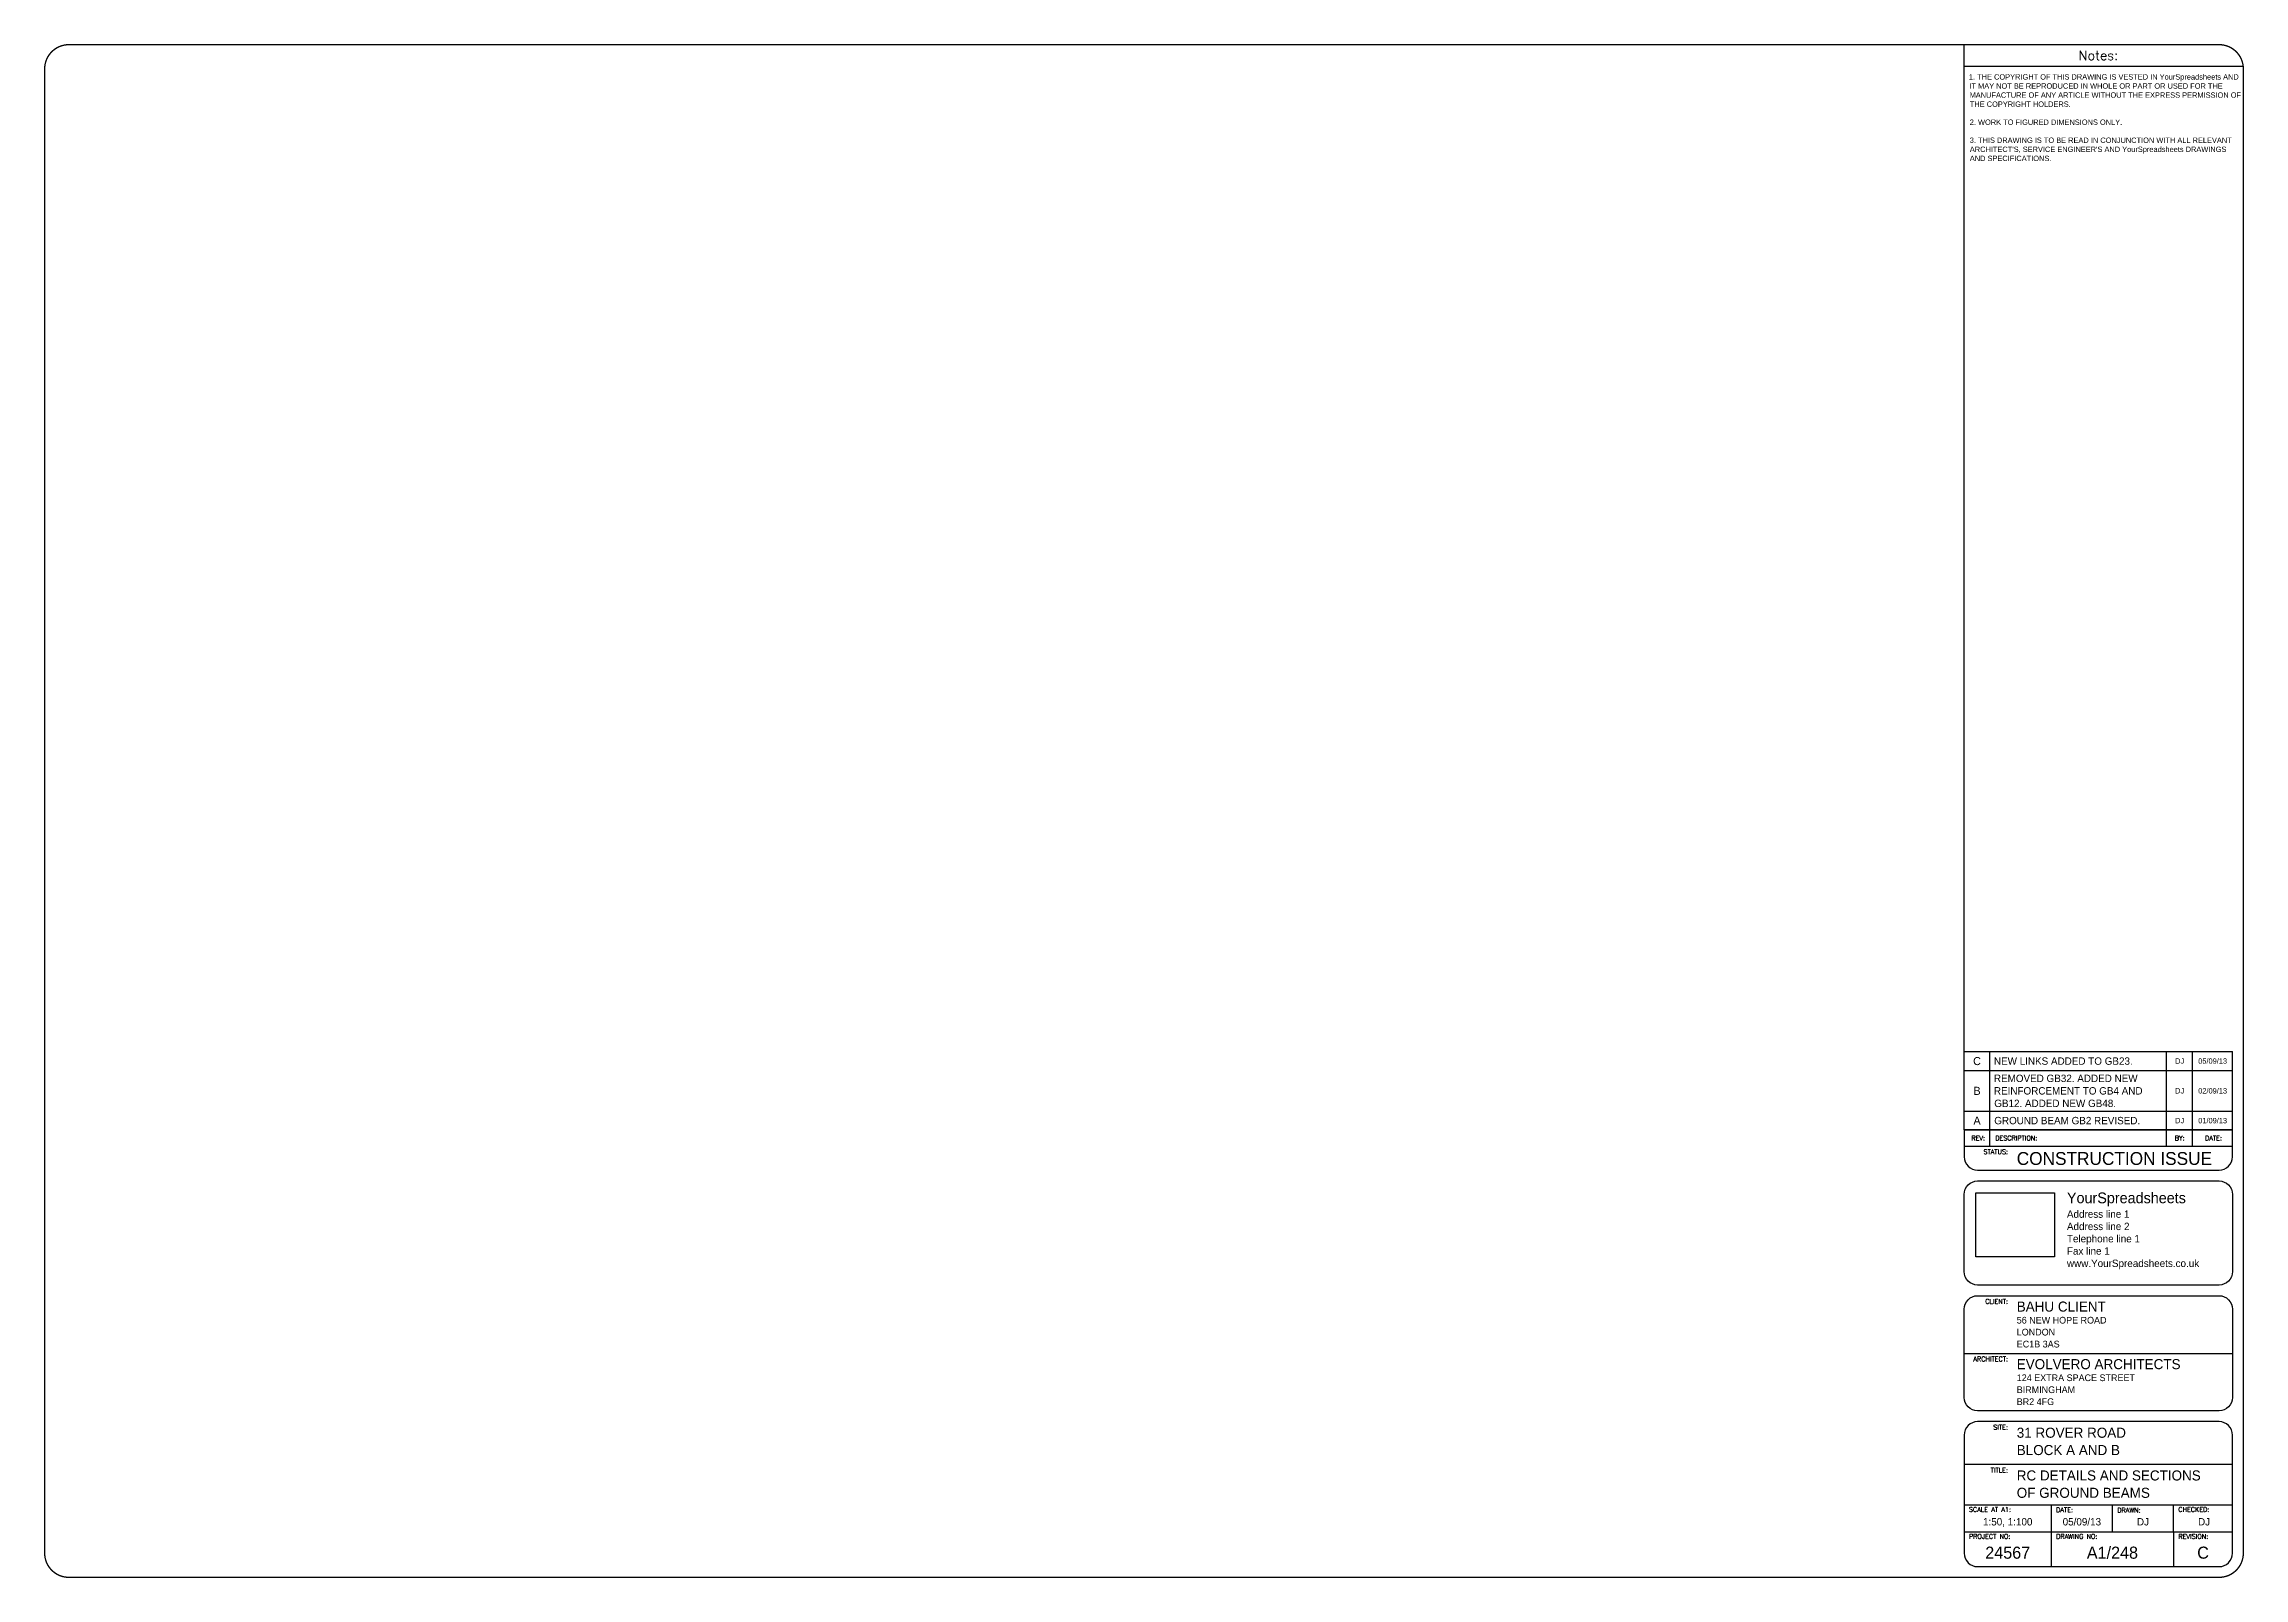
# Paper-space layout 'A1' of a CAD drawing. Extents: x 0 to 819, y 0 to 571.
import ezdxf
from ezdxf.enums import TextEntityAlignment as Align

# ---------------------------------------------------------------- set-up
doc = ezdxf.new("R2010")
doc.units = 0
doc.layers.get('0').update_dxf_attribs({"linetype": 'CONTINUOUS'})
for name, color, linetype in [('YS-TEXT-LARGE', 250, 'CONTINUOUS'), ('YS-TEXT-MEDIUM', 6, 'CONTINUOUS'), ('YS-TEXT-SMALL', 2, 'CONTINUOUS'), ('YS-TITLEBLOCK-BORDERS', 154, 'CONTINUOUS'), ('YS-TITLEBLOCK-TEXT-NONEDITABLE', 154, 'CONTINUOUS')]:
    doc.layers.add(name, color=color, linetype=linetype)
doc.styles.add('ROMANS', font='romans.shx')
doc.styles.add('YS TEXT', font='GOTHIC.TTF')
picture_1 = doc.add_image_def('image1.jpg', size_in_pixel=(739, 600))

# ---------------------------------------------------------------- blocks, each defined once
blk = doc.blocks.new('*U18')
at = {"layer": 'YS-TITLEBLOCK-BORDERS', "linetype": 'Continuous'}
for p, q in [((715, 563), (819, 563)), ((724.61, 160.66), (724.61, 166.66)), ((790.42, 160.66), (790.42, 166.66)), ((800.13, 160.66), (800.13, 166.66)), ((715, 160.66), (815, 160.66)), ((715, 83.45), (815, 83.45)), ((815, 42), (715, 42)), ((715, 27), (806, 27)), ((715, 27), (815, 27)), ((747.48, 27), (747.48, 17)), ((770.24, 17), (770.24, 27)), ((793, 17), (793, 27)), ((715, 17), (815, 17)), ((747.48, 17), (747.48, 4)), ((793, 17), (793, 4))]:
    blk.add_line(p, q, dxfattribs=at)
at = {"layer": 'YS-TITLEBLOCK-BORDERS', "linetype": 'Continuous', "const_width": 0.5}
blk.add_lwpolyline([(9, 571), (810, 571, -0.414214), (819, 562), (819, 9, -0.414214), (810, 0), (9, 0, -0.414214), (0, 9), (0, 562, -0.414214)], format="xyb", close=True, dxfattribs=at)
at = {"layer": 'YS-TITLEBLOCK-BORDERS', "linetype": 'Continuous'}
blk.add_lwpolyline([(815, 166.66), (715, 166.66), (715, 571)], dxfattribs=at)
blk.add_lwpolyline([(715, 166.66), (715, 156.66, 0.414214), (720, 151.66), (810, 151.66, 0.414214), (815, 156.66), (815, 166.66), (715, 166.66)], format="xyb", dxfattribs=at)
for points in [[(720, 147.66), (810, 147.66, -0.414214), (815, 142.66), (815, 113.91, -0.414214), (810, 108.91), (720, 108.91, -0.414214), (715, 113.91), (715, 142.66, -0.414214)], [(720, 104.91), (810, 104.91, -0.414214), (815, 99.91), (815, 67, -0.414214), (810, 62), (720, 62, -0.414214), (715, 67), (715, 99.91, -0.414214)], [(720, 4), (810, 4, 0.414214), (815, 9), (815, 53, 0.414214), (810, 58), (720, 58, 0.414214), (715, 53), (715, 9, 0.414214)]]:
    blk.add_lwpolyline(points, format="xyb", close=True, dxfattribs=at)
at = {"layer": 'YS-TEXT-LARGE', "linetype": 'Continuous', "insert": (753.3, 143.37), "char_height": 9, "attachment_point": 1, "style": 'YS TEXT'}
blk.add_mtext('{\\H0.44444x;YourSpreadsheets\\P\\H0.68751x;Address line 1\\PAddress line 2\\PTelephone line 1\\PFax line 1\\Pwww.YourSpreadsheets.co.uk }', dxfattribs=at)
at = {"layer": 'YS-TEXT-MEDIUM', "style": 'YS TEXT'}
for tag, p, height in [('status', (734.6, 153.64), 4.8), ('client1', (734.6, 99), 3.75), ('client2', (734.6, 94.55), 2.5), ('client3', (734.6, 90.1), 2.5), ('client4', (734.6, 85.64), 2.5), ('architect2', (734.6, 73.1), 2.5), ('architect1', (734.6, 77.55), 3.75), ('architect3', (734.6, 68.64), 2.5), ('architect4', (734.6, 64.19), 2.5), ('site1', (734.6, 52), 3.75), ('site2', (734.6, 45.55), 3.75), ('site-single-line', (734.6, 47.57), 4.8), ('title1', (734.6, 36.08), 3.75), ('title2', (734.6, 29.62), 3.75), ('title-single-line', (734.6, 31.36), 4.8)]:
    blk.add_attdef(tag, p, '', height=height, dxfattribs=at)
for tag, height, p in [('scale', 2.75, (731.24, 20.7)), ('date', 2.75, (758.86, 20.7)), ('drawn', 2.75, (781.62, 20.7)), ('checked', 2.75, (804.38, 20.7)), ('project_number', 4.5, (731.24, 9.19)), ('drawing_number', 4.5, (770.24, 9.19)), ('revision', 4.5, (804, 9.19))]:
    blk.add_attdef(tag, text='', height=height, dxfattribs=at).set_placement(p, align=Align.MIDDLE_CENTER)
at = {"layer": 'YS-TEXT-SMALL', "style": 'YS TEXT'}
for tag, p in [('NOTES_001', (716.79, 557.99)), ('NOTES_002', (716.97, 554.6)), ('NOTES_003', (717.03, 551.22)), ('NOTES_004', (717.14, 547.84)), ('NOTES_005', (717.1, 541.12)), ('NOTES_006', (717.09, 534.4)), ('NOTES_007', (717.12, 531.02)), ('NOTES_008', (717.12, 527.64))]:
    blk.add_attdef(tag, p, '', height=2, dxfattribs=at)
at = {"layer": 'YS-TITLEBLOCK-TEXT-NONEDITABLE', "linetype": 'Continuous', "style": 'ROMANS'}
for s, insert, char_height, width, attachment_point in [('Notes:', (765, 567), 3.5, 68.47, 5), ('REV:', (720.25, 163.66), 1.75, 42.25, 5), ('DESCRIPTION:', (726.58, 163.66), 1.75, 42.25, 4), ('BY:', (795.3, 163.66), 1.75, 42.25, 5), ('DATE:', (807.91, 163.66), 1.75, 42.25, 5), ('STATUS:', (731.35, 159.43), 1.75, 37.6786, 3), ('CLIENT:', (731.35, 103.67), 1.75, 37.6786, 3), ('ARCHITECT:', (731.35, 82.22), 1.75, 37.6786, 3), ('SITE:', (731.35, 56.77), 1.75, 37.6786, 3), ('TITLE:', (731.35, 40.77), 1.75, 37.6786, 3), ('SCALE AT A1:', (716.79, 26.15), 1.75, 37.6786, 1), ('DATE:', (749.27, 26.02), 1.75, 37.4556, 1), ('DRAWN:', (772.03, 25.88), 1.75, 37.6786, 1), ('CHECKED:', (794.79, 26.17), 1.75, 37.6786, 1), ('PROJECT NO:', (716.79, 16.12), 1.75, 37.6786, 1), ('DRAWING NO:', (749.27, 16.12), 1.75, 37.6786, 1), ('REVISION:', (794.82, 16.12), 1.75, 37.6786, 1)]:
    blk.add_mtext(s, dxfattribs=dict(at, insert=insert, char_height=char_height, width=width, attachment_point=attachment_point))
image = blk.add_image(picture_1, insert=(719.35, 119.43), size_in_units=(29.31, 23.79))
image.dxf.flags = 7
blk = doc.blocks.new('*U2')
at = {"layer": 'YS-TITLEBLOCK-BORDERS'}
for points in [[(0, 7), (100, 7)], [(0, 0), (0, 7)], [(0, 0), (100, 0)], [(9.61, 0), (9.61, 7)], [(75.41, 0), (75.41, 7)], [(85.13, 0), (85.13, 7)], [(100, 0), (100, 7)]]:
    blk.add_lwpolyline(points, dxfattribs=at)
at = {"layer": 'YS-TEXT-SMALL', "style": 'YS TEXT'}
for tag, height, p in [('rev', 3, (4.8, 3.5)), ('by', 2, (80.27, 3.5)), ('date', 2, (92.57, 3.5))]:
    blk.add_attdef(tag, text='', height=height, dxfattribs=at).set_placement(p, align=Align.MIDDLE_CENTER)
blk.add_attdef('description_001', (11.23, 2.44), '', height=2.75, dxfattribs=at)
blk = doc.blocks.new('*U3')
at = {"layer": 'YS-TITLEBLOCK-BORDERS'}
for points in [[(0, 15.17), (100, 15.17)], [(0, 0), (0, 15.17)], [(9.61, 0), (9.61, 15.17)], [(75.41, 0), (75.41, 15.17)], [(85.13, 0), (85.13, 15.17)], [(100, 0), (100, 15.17)], [(0, 0), (100, 0)]]:
    blk.add_lwpolyline(points, dxfattribs=at)
at = {"layer": 'YS-TEXT-SMALL', "style": 'YS TEXT'}
for tag, height, p in [('rev', 3, (4.8, 7.59)), ('by', 2, (80.27, 7.59)), ('date', 2, (92.57, 7.59))]:
    blk.add_attdef(tag, text='', height=height, dxfattribs=at).set_placement(p, align=Align.MIDDLE_CENTER)
blk.add_attdef('description_001', (11.23, 6.52), '', height=2.75, dxfattribs=at)

psp = doc.layouts.new('A1')

# ---------------------------------------------------------------- block references
ref = psp.add_blockref('*U18', (0, 0), dxfattribs=dict(xscale=1.000002246503588, yscale=1.000002246503588, zscale=1.000002246503588))
ref.add_attrib('client1', 'BAHU CLIENT', (734.6, 99), dxfattribs={"layer": 'YS-TEXT-MEDIUM', "height": 3.75, "style": 'YS TEXT'})
ref.add_attrib('client2', '56 NEW HOPE ROAD', (734.6, 94.55), dxfattribs={"layer": 'YS-TEXT-MEDIUM', "height": 2.5, "style": 'YS TEXT'})
ref.add_attrib('client3', 'LONDON', (734.6, 90.1), dxfattribs={"layer": 'YS-TEXT-MEDIUM', "height": 2.5, "style": 'YS TEXT'})
ref.add_attrib('client4', 'EC1B 3AS', (734.6, 85.64), dxfattribs={"layer": 'YS-TEXT-MEDIUM', "height": 2.5, "style": 'YS TEXT'})
ref.add_attrib('architect1', 'EVOLVERO ARCHITECTS', (734.6, 77.55), dxfattribs={"layer": 'YS-TEXT-MEDIUM', "height": 3.75, "style": 'YS TEXT'})
ref.add_attrib('architect2', '124 EXTRA SPACE STREET', (734.6, 73.1), dxfattribs={"layer": 'YS-TEXT-MEDIUM', "height": 2.5, "style": 'YS TEXT'})
ref.add_attrib('architect3', 'BIRMINGHAM', (734.6, 68.64), dxfattribs={"layer": 'YS-TEXT-MEDIUM', "height": 2.5, "style": 'YS TEXT'})
ref.add_attrib('architect4', 'BR2 4FG', (734.6, 64.19), dxfattribs={"layer": 'YS-TEXT-MEDIUM', "height": 2.5, "style": 'YS TEXT'})
ref.add_attrib('site1', '31 ROVER ROAD', (734.6, 52), dxfattribs={"layer": 'YS-TEXT-MEDIUM', "height": 3.75, "style": 'YS TEXT'})
ref.add_attrib('site2', 'BLOCK A AND B', (734.6, 45.55), dxfattribs={"layer": 'YS-TEXT-MEDIUM', "height": 3.75, "style": 'YS TEXT'})
ref.add_attrib('title1', 'RC DETAILS AND SECTIONS', (734.6, 36.08), dxfattribs={"layer": 'YS-TEXT-MEDIUM', "height": 3.75, "style": 'YS TEXT'})
ref.add_attrib('title2', 'OF GROUND BEAMS', (734.6, 29.62), dxfattribs={"layer": 'YS-TEXT-MEDIUM', "height": 3.75, "style": 'YS TEXT'})
ref.add_attrib('status', 'CONSTRUCTION ISSUE', (734.6, 153.64), dxfattribs={"layer": 'YS-TEXT-MEDIUM', "height": 4.8, "style": 'YS TEXT'})
ref.add_attrib('scale', '1:50, 1:100', dxfattribs={"layer": 'YS-TEXT-MEDIUM', "height": 2.75, "style": 'YS TEXT'}).set_placement((731.24, 20.7), align=Align.MIDDLE_CENTER)
ref.add_attrib('date', '05/09/13', dxfattribs={"layer": 'YS-TEXT-MEDIUM', "height": 2.75, "style": 'YS TEXT'}).set_placement((758.86, 20.7), align=Align.MIDDLE_CENTER)
ref.add_attrib('drawn', 'DJ', dxfattribs={"layer": 'YS-TEXT-MEDIUM', "height": 2.75, "style": 'YS TEXT'}).set_placement((781.62, 20.7), align=Align.MIDDLE_CENTER)
ref.add_attrib('checked', 'DJ', dxfattribs={"layer": 'YS-TEXT-MEDIUM', "height": 2.75, "style": 'YS TEXT'}).set_placement((804.38, 20.7), align=Align.MIDDLE_CENTER)
ref.add_attrib('project_number', '24567', dxfattribs={"layer": 'YS-TEXT-MEDIUM', "height": 4.5, "style": 'YS TEXT'}).set_placement((731.24, 9.19), align=Align.MIDDLE_CENTER)
ref.add_attrib('drawing_number', 'A1/248', dxfattribs={"layer": 'YS-TEXT-MEDIUM', "height": 4.5, "style": 'YS TEXT'}).set_placement((770.24, 9.19), align=Align.MIDDLE_CENTER)
ref.add_attrib('revision', 'C', dxfattribs={"layer": 'YS-TEXT-MEDIUM', "height": 4.5, "style": 'YS TEXT'}).set_placement((804, 9.19), align=Align.MIDDLE_CENTER)
ref.add_attrib('NOTES_001', '1. THE COPYRIGHT OF THIS DRAWING IS VESTED IN YourSpreadsheets AND', (716.79, 557.99), dxfattribs={"layer": 'YS-TEXT-SMALL', "height": 2, "style": 'YS TEXT'})
ref.add_attrib('NOTES_002', 'IT MAY NOT BE REPRODUCED IN WHOLE OR PART OR USED FOR THE', (716.97, 554.61), dxfattribs={"layer": 'YS-TEXT-SMALL', "height": 2, "style": 'YS TEXT'})
ref.add_attrib('NOTES_003', 'MANUFACTURE OF ANY ARTICLE WITHOUT THE EXPRESS PERMISSION OF', (717.04, 551.22), dxfattribs={"layer": 'YS-TEXT-SMALL', "height": 2, "style": 'YS TEXT'})
ref.add_attrib('NOTES_004', 'THE COPYRIGHT HOLDERS.', (717.14, 547.84), dxfattribs={"layer": 'YS-TEXT-SMALL', "height": 2, "style": 'YS TEXT'})
ref.add_attrib('NOTES_005', '2. WORK TO FIGURED DIMENSIONS ONLY.', (717.11, 541.12), dxfattribs={"layer": 'YS-TEXT-SMALL', "height": 2, "style": 'YS TEXT'})
ref.add_attrib('NOTES_006', '3. THIS DRAWING IS TO BE READ IN CONJUNCTION WITH ALL RELEVANT', (717.09, 534.4), dxfattribs={"layer": 'YS-TEXT-SMALL', "height": 2, "style": 'YS TEXT'})
ref.add_attrib('NOTES_007', "ARCHITECT'S, SERVICE ENGINEER'S AND YourSpreadsheets DRAWINGS", (717.12, 531.02), dxfattribs={"layer": 'YS-TEXT-SMALL', "height": 2, "style": 'YS TEXT'})
ref.add_attrib('NOTES_008', 'AND SPECIFICATIONS.', (717.12, 527.64), dxfattribs={"layer": 'YS-TEXT-SMALL', "height": 2, "style": 'YS TEXT'})
ref = psp.add_blockref('*U2', (715, 188.84))
ref.add_attrib('rev', 'C', dxfattribs={"layer": 'YS-TEXT-SMALL', "height": 3, "style": 'YS TEXT'}).set_placement((719.81, 192.34), align=Align.MIDDLE_CENTER)
ref.add_attrib('description_001', 'NEW LINKS ADDED TO GB23.', (726.1, 190.96), dxfattribs={"layer": 'YS-TEXT-SMALL', "height": 2.75, "style": 'YS TEXT'})
ref.add_attrib('by', 'DJ', dxfattribs={"layer": 'YS-TEXT-SMALL', "height": 2, "style": 'YS TEXT'}).set_placement((795.28, 192.34), align=Align.MIDDLE_CENTER)
ref.add_attrib('date', '05/09/13', dxfattribs={"layer": 'YS-TEXT-SMALL', "height": 2, "style": 'YS TEXT'}).set_placement((807.57, 192.34), align=Align.MIDDLE_CENTER)
ref = psp.add_blockref('*U3', (715, 173.66))
ref.add_attrib('rev', 'B', dxfattribs={"layer": 'YS-TEXT-SMALL', "height": 3, "style": 'YS TEXT'}).set_placement((719.81, 181.25), align=Align.MIDDLE_CENTER)
ref.add_attrib('description_001', 'REMOVED GB32. ADDED NEW', (726.09, 184.53), dxfattribs={"layer": 'YS-TEXT-SMALL', "height": 2.75, "style": 'YS TEXT'})
ref.add_attrib('by', 'DJ', dxfattribs={"layer": 'YS-TEXT-SMALL', "height": 2, "style": 'YS TEXT'}).set_placement((795.28, 181.25), align=Align.MIDDLE_CENTER)
ref.add_attrib('date', '02/09/13', dxfattribs={"layer": 'YS-TEXT-SMALL', "height": 2, "style": 'YS TEXT'}).set_placement((807.57, 181.25), align=Align.MIDDLE_CENTER)
ref.add_attrib('description_002', 'REINFORCEMENT TO GB4 AND', (726.09, 179.87), dxfattribs={"layer": 'YS-TEXT-SMALL', "height": 2.75, "style": 'YS TEXT'})
ref.add_attrib('description_003', 'GB12. ADDED NEW GB48.', (726.22, 175.22), dxfattribs={"layer": 'YS-TEXT-SMALL', "height": 2.75, "style": 'YS TEXT'})
ref = psp.add_blockref('*U2', (715, 166.66))
ref.add_attrib('rev', 'A', dxfattribs={"layer": 'YS-TEXT-SMALL', "height": 3, "style": 'YS TEXT'}).set_placement((719.81, 170.16), align=Align.MIDDLE_CENTER)
ref.add_attrib('description_001', 'GROUND BEAM GB2 REVISED.', (726.22, 168.79), dxfattribs={"layer": 'YS-TEXT-SMALL', "height": 2.75, "style": 'YS TEXT'})
ref.add_attrib('by', 'DJ', dxfattribs={"layer": 'YS-TEXT-SMALL', "height": 2, "style": 'YS TEXT'}).set_placement((795.28, 170.16), align=Align.MIDDLE_CENTER)
ref.add_attrib('date', '01/09/13', dxfattribs={"layer": 'YS-TEXT-SMALL', "height": 2, "style": 'YS TEXT'}).set_placement((807.57, 170.16), align=Align.MIDDLE_CENTER)

doc.saveas('drawing.dxf')
